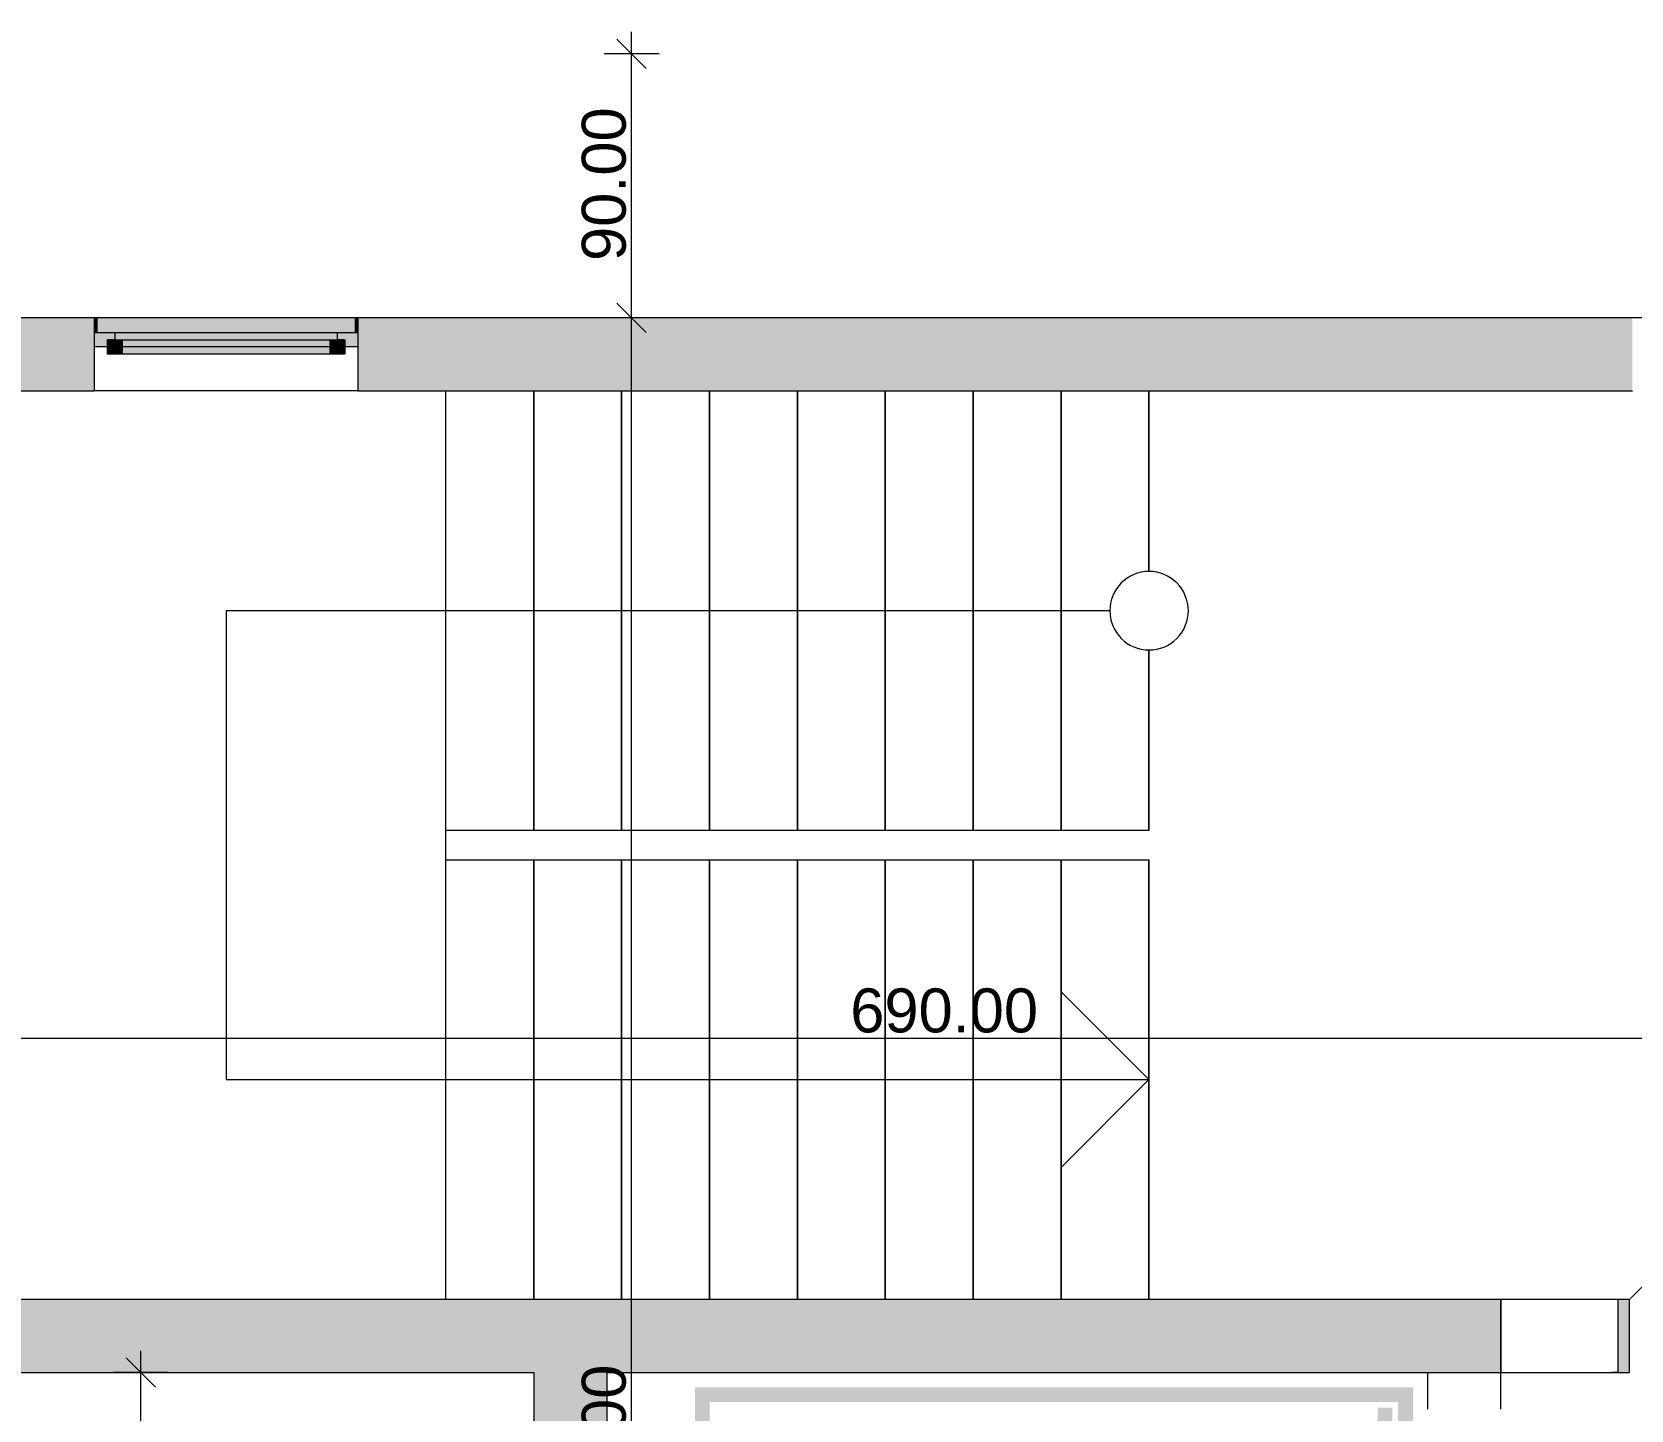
# Model space of a CAD drawing. Header units: millimetres. Extents: x 5493291 to 5652041, y -5155064 to -5098765.
# Drawn here: x 5555142 to 5560600, y -5116019 to -5111316 of the extents above; entities that cross this region are included whole.
import ezdxf

# ---------------------------------------------------------------- set-up
doc = ezdxf.new("R2010")
doc.units = ezdxf.units.MM
doc.header["$MEASUREMENT"] = 0
doc.layers.add('Drawing & Figure', color=7, linetype='Continuous')
doc.layers.add('Drawing & Figure_Pen_No__1', color=7, linetype='Continuous', lineweight=13)
doc.layers.add('Drawing & Figure_Pen_No__2', color=8, linetype='Continuous', lineweight=13)
for name, color, linetype, lineweight, true_color in [('Drawing & Figure_Pen_No__145', 7, 'Continuous', 13, 0x0077b0), ('Drawing & Figure_Pen_No__181', 7, 'Continuous', 5, 0x282828), ('Drawing & Figure_Pen_No__61', 7, 'Continuous', 13, 0x6a6a6a)]:
    doc.layers.add(name, color=color, linetype=linetype, lineweight=lineweight, true_color=true_color)
doc.styles.add('GENERATED_STYLE_2', font='arial.ttf')

msp = doc.modelspace()

# ---------------------------------------------------------------- hatches: boundary and pattern name
at = {"layer": 'Drawing & Figure', "linetype": 'Continuous', "lineweight": 0, "true_color": 0x7f7f7f}
for points in [[(5555354.7, -5112291.2), (5555054.7, -5112291.2), (5555054.7, -5112541.2), (5555354.7, -5112541.2), (5555354.7, -5112391.2), (5555354.7, -5112341.2)], [(5556254.6, -5112391.2), (5556254.6, -5112541.2), (5560604.6, -5112541.2), (5560604.6, -5112391.2), (5560604.6, -5112341.2), (5560604.6, -5112291.2), (5556254.6, -5112291.2), (5556254.6, -5112341.2)], [(5555054.7, -5115891.3), (5560154.9, -5115891.3), (5560154.9, -5115641.3), (5555054.7, -5115641.3)], [(5557104.7, -5117991.4), (5557104.7, -5115891.3), (5556854.6, -5115891.3), (5556854.6, -5117991.4)]]:
    msp.add_hatch(color=8, dxfattribs=at).paths.add_polyline_path(points)
at = {"layer": 'Drawing & Figure_Pen_No__1', "linetype": 'Continuous', "lineweight": 0, "true_color": 0xffffff}
for points in [[(5556254.6, -5112341.2), (5556254.6, -5112291.2), (5556244.5, -5112291.2), (5555364.8, -5112291.2), (5555354.7, -5112291.2), (5555354.7, -5112341.2)], [(5555354.7, -5112291.2), (5555354.7, -5112341.2), (5555364.8, -5112341.2), (5555364.8, -5112291.2)], [(5556244.5, -5112291.2), (5556244.5, -5112341.2), (5556254.6, -5112341.2), (5556254.6, -5112291.2)], [(5555354.7, -5112341.2), (5555354.7, -5112391.2), (5555399.8, -5112391.2), (5555399.8, -5112366.2), (5555424.8, -5112366.2), (5555424.8, -5112341.2)], [(5555449.7, -5112416.2), (5556159.6, -5112416.2), (5556159.6, -5112366.2), (5556184.5, -5112366.2), (5556184.5, -5112341.2), (5555424.8, -5112341.2), (5555424.8, -5112366.2), (5555449.7, -5112366.2)], [(5556254.6, -5112391.2), (5556254.6, -5112341.2), (5556184.5, -5112341.2), (5556184.5, -5112366.2), (5556209.5, -5112366.2), (5556209.5, -5112391.2)], [(5555399.8, -5112366.2), (5555399.8, -5112416.2), (5555449.7, -5112416.2), (5555449.7, -5112366.2)], [(5555449.7, -5112366.2), (5555449.7, -5112416.2), (5556159.6, -5112416.2), (5556159.6, -5112366.2)], [(5556209.5, -5112416.2), (5556209.5, -5112366.2), (5556159.6, -5112366.2), (5556159.6, -5112416.2)], [(5560554.7, -5115891.3), (5560594.5, -5115891.3), (5560594.5, -5115641.3), (5560554.7, -5115641.3)]]:
    msp.add_hatch(color=7, dxfattribs=at).paths.add_polyline_path(points)
at = {"layer": 'Drawing & Figure_Pen_No__1', "linetype": 'Continuous', "lineweight": 0, "true_color": 0x000000}
for points in [[(5557404.6, -5117941.4), (5559855, -5117941.4), (5559855, -5117741.4), (5559804.5, -5117741.4), (5559804.5, -5117891.4), (5557454.5, -5117891.4), (5557454.5, -5115991.3), (5559804.5, -5115991.3), (5559804.5, -5116141.3), (5559855, -5116141.3), (5559855, -5115941.3), (5557404.6, -5115941.3)], [(5559784.9, -5116511.4), (5559784.9, -5116011.3), (5559734.4, -5116011.3), (5559734.4, -5116511.4)]]:
    msp.add_hatch(color=18, dxfattribs=at).paths.add_polyline_path(points)

# ---------------------------------------------------------------- linework, layer by layer
at = {"layer": 'Drawing & Figure_Pen_No__1', "color": 7, "linetype": 'Continuous', "lineweight": 13}
for points in [[(5557188.4, -5111391.2), (5557188.4, -5111316.2)], [(5557282.3, -5111391.2), (5557094.6, -5111391.2)], [(5557188.4, -5112291.2), (5557188.4, -5111391.2)], [(5555354.7, -5112291.2), (5555054.7, -5112291.2)], [(5561954.8, -5112291.2), (5555054.7, -5112291.2)], [(5561954.8, -5112291.2), (5555054.7, -5112291.2)], [(5561954.8, -5112291.3), (5555054.7, -5112291.3)], [(5555354.7, -5112291.2), (5555354.7, -5112341.2)], [(5555354.7, -5112291.2), (5555354.7, -5112341.2)], [(5556254.6, -5112291.2), (5556254.6, -5112341.2)], [(5556254.6, -5112291.2), (5556254.6, -5112341.2)], [(5560604.6, -5112291.2), (5556254.6, -5112291.2)], [(5557282.3, -5112291.2), (5557094.6, -5112291.2)], [(5557188.4, -5120091.4), (5557188.4, -5112291.2)], [(5555354.7, -5112341.2), (5555354.7, -5112391.2)], [(5556254.6, -5112341.2), (5556254.6, -5112391.2)], [(5555354.7, -5112391.2), (5555354.7, -5112541.2)], [(5556254.6, -5112391.2), (5556254.6, -5112541.2)], [(5555054.7, -5112541.2), (5555354.7, -5112541.2)], [(5556254.6, -5112541.2), (5560604.6, -5112541.2)], [(5556554.6, -5114041.2), (5556554.6, -5112541.2)], [(5556554.6, -5115641.3), (5556554.6, -5112541.2)], [(5556854.6, -5112541.2), (5556854.6, -5114041.2)], [(5556854.6, -5114041.2), (5556854.6, -5112541.2)], [(5557154.6, -5112541.2), (5557154.6, -5114041.2)], [(5557154.6, -5114041.2), (5557154.6, -5112541.2)], [(5557454.5, -5112541.2), (5557454.5, -5114041.2)], [(5557454.5, -5114041.2), (5557454.5, -5112541.2)], [(5557754.5, -5112541.2), (5557754.5, -5114041.2)], [(5557754.5, -5114041.2), (5557754.5, -5112541.2)], [(5558054.5, -5112541.2), (5558054.5, -5114041.2)], [(5558054.5, -5114041.2), (5558054.5, -5112541.2)], [(5558354.5, -5112541.2), (5558354.5, -5114041.2)], [(5558354.5, -5114041.2), (5558354.5, -5112541.2)], [(5558654.5, -5112541.2), (5558654.5, -5114041.2)], [(5558654.5, -5114041.2), (5558654.5, -5112541.2)], [(5558954.4, -5112541.2), (5558954.4, -5113157.2)], [(5558954.4, -5113157.2), (5558954.4, -5112541.2)], [(5558820.8, -5113291.2), (5555804.3, -5113291.2)], [(5555804.3, -5113291.2), (5555804.3, -5114891.3)], [(5558954.4, -5114041.2), (5558954.4, -5113425.2)], [(5558954.4, -5113425.2), (5558954.4, -5114041.2)], [(5556854.6, -5114041.2), (5556554.6, -5114041.2)], [(5557154.6, -5114041.2), (5556854.6, -5114041.2)], [(5557454.5, -5114041.2), (5557154.6, -5114041.2)], [(5557754.5, -5114041.2), (5557454.5, -5114041.2)], [(5558054.5, -5114041.2), (5557754.5, -5114041.2)], [(5558354.5, -5114041.2), (5558054.5, -5114041.2)], [(5558654.5, -5114041.2), (5558354.5, -5114041.2)], [(5558954.4, -5114041.2), (5558654.5, -5114041.2)], [(5556554.6, -5114141.3), (5556854.6, -5114141.3)], [(5556554.6, -5115641.3), (5556554.6, -5114141.3)], [(5556854.6, -5114141.3), (5556854.6, -5115641.3)], [(5556854.6, -5114141.3), (5557154.6, -5114141.3)], [(5556854.6, -5115641.3), (5556854.6, -5114141.3)], [(5557154.6, -5114141.3), (5557154.6, -5115641.3)], [(5557154.6, -5114141.3), (5557454.5, -5114141.3)], [(5557154.6, -5115641.3), (5557154.6, -5114141.3)], [(5557454.5, -5114141.3), (5557454.5, -5115641.3)], [(5557454.5, -5114141.3), (5557754.5, -5114141.3)], [(5557454.5, -5115641.3), (5557454.5, -5114141.3)], [(5557754.5, -5114141.3), (5557754.5, -5115641.3)], [(5557754.5, -5114141.3), (5558054.5, -5114141.3)], [(5557754.5, -5115641.3), (5557754.5, -5114141.3)], [(5558054.5, -5114141.3), (5558054.5, -5115641.3)], [(5558054.5, -5114141.3), (5558354.5, -5114141.3)], [(5558054.5, -5115641.3), (5558054.5, -5114141.3)], [(5558354.5, -5114141.3), (5558354.5, -5115641.3)], [(5558354.5, -5114141.3), (5558654.5, -5114141.3)], [(5558354.5, -5115641.3), (5558354.5, -5114141.3)], [(5558654.5, -5114141.3), (5558654.5, -5115641.3)], [(5558654.5, -5114141.3), (5558954.4, -5114141.3)], [(5558654.5, -5115641.3), (5558654.5, -5114141.3)], [(5558954.4, -5114141.3), (5558954.4, -5115641.3)], [(5558954.4, -5115641.3), (5558954.4, -5114141.3)], [(5558954.4, -5114891.3), (5558654.5, -5114591.2)], [(5558654.5, -5114591.2), (5558654.5, -5115191.3)], [(5555054.7, -5114750), (5561954.8, -5114750)], [(5555804.3, -5114891.3), (5558954.4, -5114891.3)], [(5558654.5, -5115191.3), (5558954.4, -5114891.3)], [(5560154.9, -5115641.3), (5555054.7, -5115641.3)], [(5560154.9, -5115891.3), (5560154.9, -5115641.3)], [(5560554.7, -5115641.3), (5560154.9, -5115641.3)], [(5560154.9, -5115641.3), (5560154.9, -5115891.3)], [(5560554.7, -5115641.3), (5560532.7, -5115641.3)], [(5560554.7, -5115641.3), (5560532.7, -5115641.3)], [(5560554.7, -5115641.3), (5560532.7, -5115641.3)], [(5560554.7, -5115641.3), (5560554.7, -5115891.3)], [(5560554.7, -5115641.3), (5560554.7, -5115891.3)], [(5560554.7, -5115641.3), (5560554.7, -5115891.3)], [(5555513.3, -5115891.3), (5555513.3, -5115816.3)], [(5555054.7, -5115891.3), (5556854.6, -5115891.3)], [(5555607.1, -5115891.3), (5555419.4, -5115891.3)], [(5555513.3, -5118241.4), (5555513.3, -5115891.3)], [(5556854.6, -5115891.3), (5556854.6, -5117991.4)], [(5557104.7, -5115891.3), (5560154.9, -5115891.3)], [(5557104.7, -5117991.4), (5557104.7, -5115891.3)], [(5559904.9, -5115891.3), (5559904.9, -5116016.3)], [(5560154.9, -5115891.3), (5560554.7, -5115891.3)], [(5560154.9, -5116016.3), (5560154.9, -5115891.3)], [(5560554.7, -5115891.3), (5560532.7, -5115891.3)], [(5560554.7, -5115891.3), (5560532.7, -5115891.3)], [(5560554.7, -5115891.3), (5560532.7, -5115891.3)]]:
    msp.add_lwpolyline(points, dxfattribs=at)
msp.add_lwpolyline([(5559088.7, -5113291.2, 0.414214), (5558954.4, -5113157.2, 0.414214), (5558820.8, -5113291.2, 0.414214), (5558954.4, -5113425.2, 0.414214)], format="xyb", close=True, dxfattribs=at)
at = {"layer": 'Drawing & Figure_Pen_No__145', "color": 144, "linetype": 'Continuous', "lineweight": 13, "true_color": 0x0077b0}
for points in [[(5557238.3, -5111441.2), (5557138.5, -5111341.2)], [(5557138.5, -5112241.2), (5557238.3, -5112341.2)], [(5555563.2, -5115941.3), (5555463.4, -5115841.3)]]:
    msp.add_lwpolyline(points, dxfattribs=at)
at = {"layer": 'Drawing & Figure_Pen_No__181', "color": 250, "linetype": 'Continuous', "lineweight": 5, "true_color": 0x282828}
msp.add_lwpolyline([(5560594.5, -5115641.3), (5560662.8, -5115573.2)], dxfattribs=at)
at = {"layer": 'Drawing & Figure_Pen_No__2', "color": 8, "linetype": 'Continuous', "lineweight": 13}
for points in [[(5556254.6, -5112291.2), (5555354.7, -5112291.2)], [(5555354.7, -5112291.2), (5555354.7, -5112341.2)], [(5555364.8, -5112291.2), (5555354.7, -5112291.2)], [(5555354.7, -5112291.2), (5555354.7, -5112341.2)], [(5555354.7, -5112291.2), (5555354.7, -5112341.2)], [(5555354.7, -5112291.2), (5555354.7, -5112341.2)], [(5556244.5, -5112291.2), (5555364.8, -5112291.2)], [(5555364.8, -5112341.2), (5555364.8, -5112291.2)], [(5556244.5, -5112291.2), (5556244.5, -5112341.2)], [(5556254.6, -5112291.2), (5556244.5, -5112291.2)], [(5556254.6, -5112341.2), (5556254.6, -5112291.2)], [(5556254.6, -5112291.2), (5556254.6, -5112341.2)], [(5556254.6, -5112291.2), (5556254.6, -5112341.2)], [(5556254.6, -5112291.2), (5556254.6, -5112341.2)], [(5555354.7, -5112341.2), (5555364.8, -5112341.2)], [(5555354.7, -5112341.2), (5555424.8, -5112341.2)], [(5555354.7, -5112341.2), (5555354.7, -5112391.2)], [(5555354.7, -5112341.2), (5555354.7, -5112391.2)], [(5555424.8, -5112341.2), (5555424.8, -5112366.2)], [(5555424.8, -5112341.2), (5556184.5, -5112341.2)], [(5556184.5, -5112366.2), (5556184.5, -5112341.2)], [(5556184.5, -5112341.2), (5556254.6, -5112341.2)], [(5556244.5, -5112341.2), (5556254.6, -5112341.2)], [(5556254.6, -5112341.2), (5556254.6, -5112391.2)], [(5556254.6, -5112341.2), (5556254.6, -5112391.2)], [(5555399.8, -5112391.2), (5555354.7, -5112391.2)], [(5555354.7, -5112391.2), (5555354.7, -5112541.2)], [(5555424.8, -5112366.2), (5555399.8, -5112366.2)], [(5555399.8, -5112366.2), (5555399.8, -5112391.2)], [(5555399.8, -5112366.2), (5555449.7, -5112366.2)], [(5555399.8, -5112416.2), (5555399.8, -5112366.2)], [(5555449.7, -5112366.2), (5555449.7, -5112416.2)], [(5555449.7, -5112366.2), (5556159.6, -5112366.2)], [(5556159.6, -5112391.2), (5555449.7, -5112391.2)], [(5556159.6, -5112416.2), (5556159.6, -5112366.2)], [(5556159.6, -5112366.2), (5556209.5, -5112366.2)], [(5556209.5, -5112366.2), (5556184.5, -5112366.2)], [(5556209.5, -5112391.2), (5556209.5, -5112366.2)], [(5556209.5, -5112366.2), (5556209.5, -5112416.2)], [(5556254.6, -5112391.2), (5556209.5, -5112391.2)], [(5556254.6, -5112391.2), (5556254.6, -5112541.2)], [(5555449.7, -5112416.2), (5555399.8, -5112416.2)], [(5556159.6, -5112416.2), (5555449.7, -5112416.2)], [(5556159.6, -5112416.2), (5555449.7, -5112416.2)], [(5556209.5, -5112416.2), (5556159.6, -5112416.2)], [(5556254.6, -5112541.2), (5555354.7, -5112541.2)]]:
    msp.add_lwpolyline(points, dxfattribs=at)
at = {"layer": 'Drawing & Figure_Pen_No__61', "color": 251, "linetype": 'Continuous', "lineweight": 13, "true_color": 0x6a6a6a}
for points in [[(5560594.5, -5115641.3), (5560554.7, -5115641.3)], [(5560554.7, -5115641.3), (5560554.7, -5115891.3)], [(5560594.5, -5115891.3), (5560594.5, -5115641.3)], [(5560554.7, -5115891.3), (5560594.5, -5115891.3)]]:
    msp.add_lwpolyline(points, dxfattribs=at)

# ---------------------------------------------------------------- texts
at = {"layer": 'Drawing & Figure_Pen_No__1', "color": 7, "linetype": 'Continuous', "lineweight": 13, "char_height": 150.005, "attachment_point": 7, "rotation": 90, "style": 'GENERATED_STYLE_2'}
for s, insert in [('\\A1;{\\pql;\\fArial|b0|i0|c0|p0;\\W1.000000;90.00}', (5557170.6, -5112097.6)), ('\\A1;{\\pql;\\fArial|b0|i0|c0|p0;\\W1.000000;780.00}', (5557170.6, -5116504.8))]:
    msp.add_mtext(s, dxfattribs=dict(at, insert=insert))
at = {"layer": 'Drawing & Figure_Pen_No__1', "color": 7, "linetype": 'Continuous', "lineweight": 13, "insert": (5557934.9, -5114732.3), "char_height": 150.005, "attachment_point": 7, "style": 'GENERATED_STYLE_2'}
msp.add_mtext('\\A1;{\\pql;\\fArial|b0|i0|c0|p0;\\W1.000000;690.00}', dxfattribs=at)

doc.saveas('drawing.dxf')
